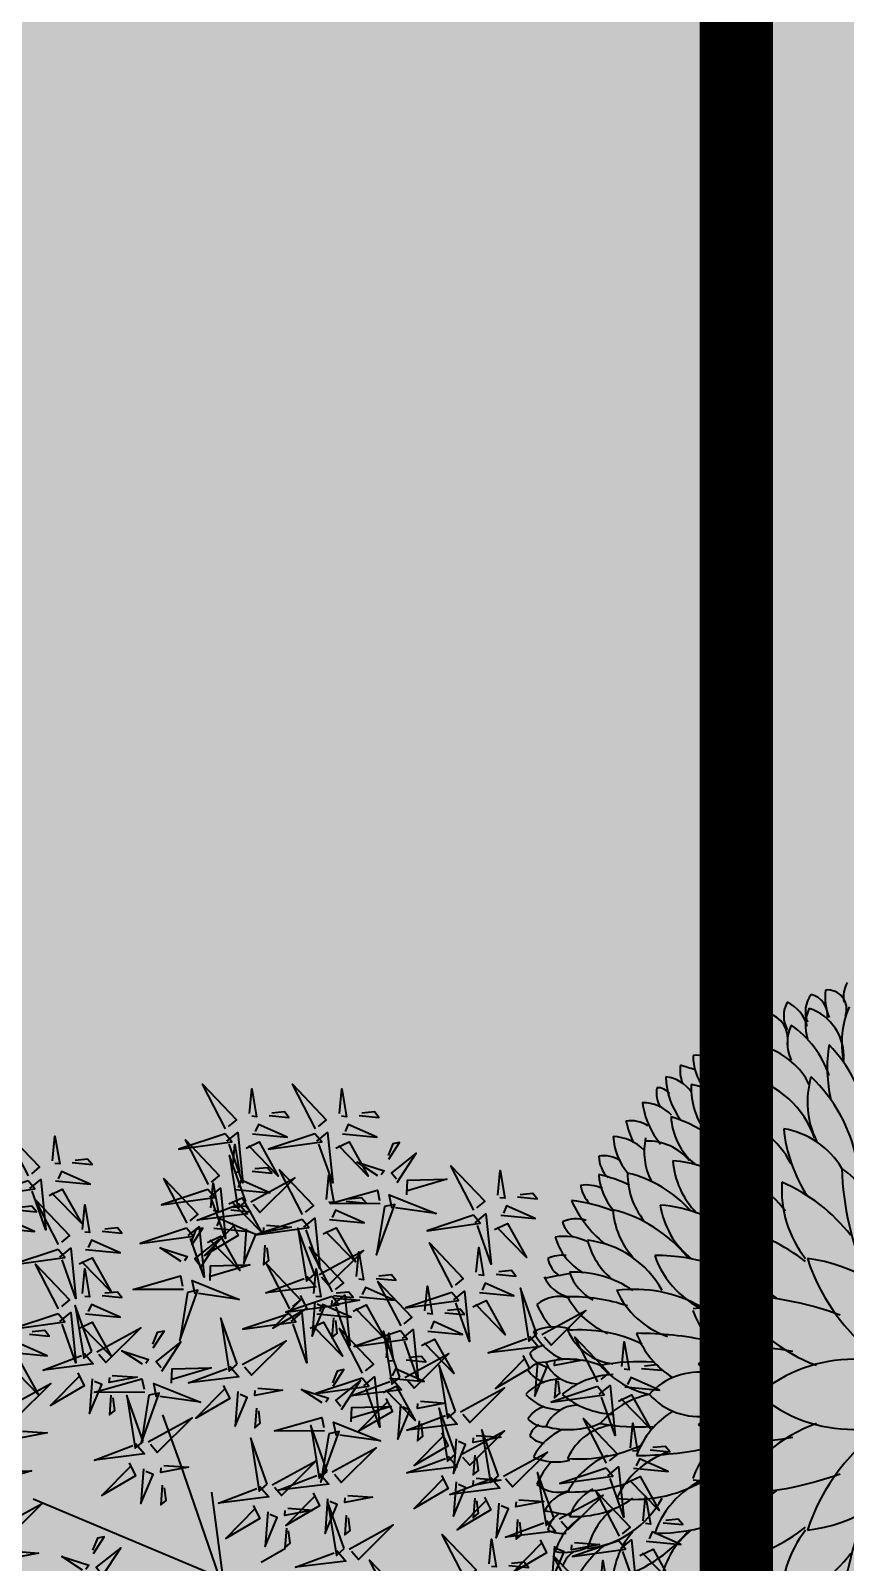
# Model space of a CAD drawing. Header units: millimetres. Extents: x 0 to 59560, y 0 to 21447.
# Drawn here: x 20269 to 20713, y 9210 to 10046 of the extents above; entities that cross this region are included whole.
import ezdxf

# ---------------------------------------------------------------- set-up
doc = ezdxf.new("R2010")
doc.units = ezdxf.units.MM
doc.header["$LTSCALE"] = 150
doc.linetypes.add('DASHED', pattern=[0.75, 0.5, -0.25])
doc.layers.add('ad-Landscape', color=7, linetype='Continuous', lineweight=35, true_color=0x007f00)
doc.layers.add('ad-Landscape 2', color=7, linetype='Continuous', lineweight=35, true_color=0x264c00)
doc.layers.add('ad-Primary Roof', color=5, linetype='Continuous', true_color=0x0000ff)

# ---------------------------------------------------------------- blocks, each defined once
blk = doc.blocks.new('$ZCDB_AUDIT_GENERATED_84B5')
at = {"layer": 'ad-Landscape'}
for points in [[(352.8, -669.4), (311.6, -690.1), (248.5, -582.4), (344.3, -676.7)], [(489.3, -669.4), (448.2, -690.1), (385.1, -582.4), (480.9, -676.7)], [(527.1, -597.7), (464.1, -593), (478.7, -609.9), (518.7, -605)], [(590.2, -602.4), (584.1, -681.2), (567.1, -592.8), (582.9, -593.9)], [(23.9, -744.9), (165.8, -671.4), (52.3, -779.4), (31, -753.6)], [(420.7, -714.1), (567.3, -661.7), (398.9, -688.7), (420.7, -714.1)], [(557.2, -714.1), (703.8, -661.7), (535.4, -688.7), (557.2, -714.1)], [(284.5, -805.8), (243.4, -826.4), (180.3, -718.7), (276.1, -813.1)], [(333.5, -715.5), (223.2, -707.2), (315.3, -745.8), (325, -722.8)], [(346.4, -826.2), (312.4, -855.4), (293, -695.5), (339.1, -817.8)], [(470, -715.5), (359.7, -707.2), (451.8, -745.8), (461.5, -722.8)], [(419.5, -729.9), (495.9, -870.2), (385.6, -759), (411, -737.1)], [(556, -729.9), (632.4, -870.2), (522.1, -759), (547.5, -737.1)], [(281.4, -774.9), (218.4, -770.2), (232.9, -787.1), (272.9, -782.2)], [(344.4, -779.7), (338.4, -858.4), (321.4, -770), (337.1, -771.2)], [(417.9, -774.9), (354.9, -770.2), (369.5, -787.1), (409.4, -782.2)], [(480.9, -779.7), (474.9, -858.4), (457.9, -770), (473.7, -771.2)], [(72.2, -821), (150.8, -828.6), (62, -843.8), (63.5, -828.1)], [(352.4, -850.5), (499, -798.1), (330.6, -825.1), (352.4, -850.5)], [(265.2, -851.8), (154.9, -843.6), (247, -882.2), (256.7, -859.1)], [(209.8, -1003.5), (175.9, -1032.7), (156.4, -872.8), (202.6, -995)], [(351.2, -866.2), (427.7, -1006.6), (317.3, -895.4), (342.8, -873.5)], [(148, -983), (106.8, -1003.7), (43.8, -896), (139.5, -990.3)], [(66.1, -883.9), (60.1, -946.8), (77.4, -932.6), (73.3, -892.5)], [(213.1, -911.3), (150.1, -906.6), (164.7, -923.5), (204.7, -918.6)], [(276.1, -916), (270.1, -994.8), (253.1, -906.4), (268.9, -907.6)], [(215.9, -1027.7), (362.5, -975.4), (194.1, -1002.3), (215.9, -1027.7)], [(715.7, -974.6), (605.5, -966.3), (697.6, -1004.9), (707.3, -981.8)], [(128.7, -1029.1), (18.4, -1020.8), (110.5, -1059.4), (120.2, -1036.4)], [(636.2, -1166.1), (586.8, -1018.5), (610.3, -1187.4), (636.2, -1166.1)], [(-44.4, -1099.5), (97.5, -1025.9), (-15.9, -1134), (-37.3, -1108.1)], [(214.7, -1043.5), (291.1, -1183.9), (180.8, -1072.6), (206.2, -1050.8)], [(376.8, -1193.4), (327.4, -1045.8), (350.9, -1214.7), (376.8, -1193.4)], [(663.7, -1034), (600.7, -1029.3), (615.2, -1046.2), (655.2, -1041.3)], [(144.7, -1234.3), (95.3, -1086.7), (118.8, -1255.6), (144.7, -1234.3)], [(139.6, -1093.3), (133.6, -1172), (116.6, -1083.6), (132.3, -1084.8)], [(392.5, -1194.9), (534.4, -1121.4), (420.9, -1229.4), (399.6, -1203.5)], [(160.4, -1235.8), (302.3, -1162.3), (188.8, -1270.3), (167.5, -1244.4)], [(3.9, -1175.6), (82.5, -1183.2), (-6.2, -1198.4), (-4.7, -1182.7)], [(352.4, -1199), (380.9, -1233.5), (220.7, -1249.7), (343.8, -1206.1)], [(611.8, -1171.7), (640.3, -1206.2), (480.1, -1222.4), (603.2, -1178.8)], [(120.3, -1239.9), (148.8, -1274.4), (-11.4, -1290.6), (111.7, -1247)], [(330.7, -1260.4), (350.5, -1301.9), (241.6, -1362.8), (337.8, -1269)], [(590.1, -1233.1), (609.9, -1274.7), (501, -1335.5), (597.2, -1241.7)], [(635.8, -1253.4), (625.3, -1363.4), (665.7, -1272.1), (642.9, -1262)], [(98.6, -1301.3), (118.4, -1342.9), (9.5, -1403.7), (105.7, -1309.9)], [(208.7, -1311.9), (287.3, -1319.5), (198.6, -1334.7), (200.1, -1319)], [(376.4, -1280.6), (365.9, -1390.7), (406.3, -1299.4), (383.5, -1289.3)], [(440.8, -1271), (519.4, -1278.6), (430.7, -1293.8), (432.2, -1278.1)], [(694.2, -1306.6), (688.2, -1369.5), (705.4, -1355.3), (701.3, -1315.3)], [(144.3, -1321.5), (133.8, -1431.6), (174.2, -1340.3), (151.4, -1330.2)], [(434.8, -1333.9), (428.8, -1396.8), (446, -1382.6), (441.9, -1342.5)], [(202.7, -1374.8), (196.7, -1437.7), (213.9, -1423.5), (209.8, -1383.4)]]:
    blk.add_lwpolyline(points, dxfattribs=at)
at = {"layer": 'ad-Landscape 2'}
for p, q in [((43.5, 73), (278.2, 631.2)), ((390, 162.3), (546.4, 218.1)), ((32.3, 39.5), (390, 162.3)), ((43.5, 28.4), (300.5, 61.9)), ((77, -94.4), (121.7, -172.6))]:
    blk.add_line(p, q, dxfattribs=at)
for points in [[(1291.5, 647.4), (1242.1, 795), (1265.7, 626.1), (1291.5, 647.4)], [(187.4, 742.8), (263.8, 602.4), (153.5, 713.7), (178.9, 735.5)], [(319.2, 763.5), (365.2, 761.8), (368.6, 637), (330.1, 765.8)], [(1140.9, 737.5), (1130.4, 627.4), (1170.9, 718.7), (1148, 728.8)], [(112.3, 693), (106.3, 614.2), (89.3, 702.6), (105, 701.5)], [(569.7, 715.5), (646.1, 575.2), (535.8, 686.4), (561.2, 708.3)], [(699.3, 716.8), (719.2, 675.2), (610.2, 614.4), (706.4, 708.2)], [(745, 696.6), (734.5, 586.5), (774.9, 677.8), (752.1, 687.9)], [(868.3, 552), (818.9, 699.6), (842.4, 530.7), (868.3, 552)], [(1073.1, 552), (1023.7, 699.6), (1047.2, 530.7), (1073.1, 552)], [(1199.3, 684.2), (1193.3, 621.3), (1210.5, 635.5), (1206.4, 675.6)], [(1307.2, 645.9), (1449.1, 719.5), (1335.7, 611.4), (1314.3, 637.3)], [(494.6, 665.7), (488.6, 587), (471.6, 675.4), (487.3, 674.2)], [(803.4, 643.3), (797.4, 580.4), (814.6, 594.6), (810.5, 634.7)], [(1267.2, 641.9), (1295.6, 607.4), (1135.4, 591.1), (1258.6, 634.8)], [(742.3, 469.2), (708.4, 440), (688.9, 599.9), (735, 477.6)], [(884, 550.5), (1025.9, 624), (912.4, 516), (891.1, 541.8)], [(1088.8, 550.5), (1230.7, 624), (1117.2, 516), (1095.9, 541.8)], [(52, 474.3), (95.2, 540.4), (67.5, 454.7), (54.3, 463.3)], [(680.5, 489.6), (639.3, 469), (576.2, 576.7), (672, 482.3)], [(843.9, 546.4), (872.4, 511.9), (712.1, 495.7), (835.3, 539.3)], [(1048.7, 546.4), (1077.2, 511.9), (916.9, 495.7), (1040.1, 539.3)], [(1245.4, 580.5), (1265.3, 538.9), (1156.3, 478), (1252.6, 571.9)], [(1291.1, 560.2), (1280.6, 450.1), (1321.1, 541.4), (1298.2, 551.6)], [(1355.5, 569.8), (1434.1, 562.2), (1345.4, 547), (1346.9, 562.7)], [(748.4, 444.9), (894.9, 497.3), (726.5, 470.3), (748.4, 444.9)], [(1349.5, 506.9), (1343.5, 444), (1360.7, 458.2), (1356.6, 498.3)], [(104.9, 439.8), (157.9, 405.3), (153.3, 427.1), (115.9, 442.1)], [(661.1, 443.6), (550.9, 451.8), (643, 413.2), (652.6, 436.3)], [(822.2, 485), (842, 443.4), (733.1, 382.6), (829.3, 476.4)], [(867.9, 464.7), (857.4, 354.7), (897.8, 446), (875, 456.1)], [(932.3, 474.4), (1010.9, 466.8), (922.2, 451.6), (923.7, 467.3)], [(1027, 485), (1046.8, 443.4), (937.9, 382.6), (1034.1, 476.4)], [(1072.7, 464.7), (1062.1, 354.7), (1102.6, 446), (1079.8, 456.1)], [(1137.1, 474.4), (1215.7, 466.8), (1126.9, 451.6), (1128.4, 467.3)], [(30.7, 412.7), (123.3, 352.4), (61.2, 430.6), (41.6, 415)], [(393.8, 326), (352.6, 305.3), (289.5, 413), (385.3, 318.7)], [(455.6, 305.5), (421.7, 276.4), (402.2, 436.3), (448.3, 314)], [(617.5, 275.9), (618.2, 435.7), (661.3, 285.1), (628.5, 278.2)], [(747.2, 429.2), (823.6, 288.8), (713.3, 400), (738.7, 421.9)], [(926.3, 411.5), (920.3, 348.6), (937.5, 362.8), (933.4, 402.9)], [(1131.1, 411.5), (1125, 348.6), (1142.3, 362.8), (1138.2, 402.9)], [(609.1, 384.1), (546.1, 388.8), (560.6, 371.9), (600.6, 376.8)], [(672.1, 379.4), (666.1, 300.6), (649, 389), (664.8, 387.8)], [(707.3, 283.4), (750.5, 349.5), (722.8, 263.8), (709.6, 272.4)], [(461.7, 281.3), (608.2, 333.7), (439.8, 306.7), (461.7, 281.3)], [(945.2, 153.2), (945.8, 313), (988.9, 162.4), (956.1, 155.5)], [(374.4, 279.9), (264.1, 288.2), (356.3, 249.6), (365.9, 272.6)], [(460.4, 265.6), (536.9, 125.2), (426.5, 236.4), (452, 258.3)], [(608.9, 262.7), (455.2, 287.4), (615.8, 229.9), (608.9, 262.7)], [(602.5, 238.5), (646.3, 247.7), (586.3, 98.2), (604.8, 227.6)], [(760.2, 248.9), (813.2, 214.4), (808.6, 236.2), (771.2, 251.2)], [(1141.3, 142.9), (1092, 290.5), (1115.5, 121.6), (1141.3, 142.9)], [(322.4, 220.5), (259.3, 225.2), (273.9, 208.3), (313.9, 213.2)], [(385.4, 215.7), (379.4, 137), (362.3, 225.4), (378.1, 224.2)], [(686, 221.8), (778.6, 161.5), (716.5, 239.7), (696.9, 224.1)], [(1035, 160.6), (1078.2, 226.8), (1050.5, 141.1), (1037.3, 149.7)], [(1157.1, 141.4), (1299, 214.9), (1185.5, 106.9), (1164.2, 132.8)], [(1264.2, 74.7), (1214.8, 222.3), (1238.4, 53.4), (1264.2, 74.7)], [(646.8, 190.8), (692.9, 189.1), (696.3, 64.3), (657.8, 193.1)], [(936.5, 139.9), (782.9, 164.7), (943.4, 107.2), (936.5, 139.9)], [(1279.9, 73.2), (1421.8, 146.8), (1308.4, 38.7), (1287, 64.6)], [(1441.7, 20.2), (1392.3, 167.8), (1415.9, -1.1), (1441.7, 20.2)], [(639.5, 26), (598.3, 5.3), (535.3, 113), (631, 18.7)], [(701.3, 5.5), (667.4, -23.6), (647.9, 136.3), (694, 14)], [(930.2, 115.8), (973.9, 125), (914, -24.5), (932.5, 104.9)], [(1117, 137.3), (1145.4, 102.8), (985.2, 86.6), (1108.4, 130.2)], [(1013.6, 99.1), (1106.3, 38.8), (1044.2, 116.9), (1024.6, 101.4)], [(1087.9, 126.1), (1140.9, 91.6), (1136.3, 113.5), (1098.9, 128.4)], [(1220.1, -21.7), (1186.2, -50.9), (1166.7, 109), (1212.8, -13.3)], [(974.5, 68.1), (1020.5, 66.3), (1023.9, -58.4), (985.4, 70.4)], [(1095.3, 76), (1115.1, 34.4), (1006.1, -26.5), (1102.4, 67.3)], [(1158.3, -1.3), (1117.1, -21.9), (1054.1, 85.8), (1149.8, -8.5)], [(1239.9, 69.2), (1268.3, 34.7), (1108.1, 18.4), (1231.3, 62.1)], [(1140.9, 55.7), (1130.4, -54.4), (1170.9, 36.9), (1148, 47)], [(1205.3, 65.3), (1283.9, 57.7), (1195.2, 42.5), (1196.7, 58.2)], [(1457.4, 18.7), (1599.3, 92.2), (1485.9, -15.8), (1464.5, 10)], [(257.2, -69.4), (216.1, -90.1), (153, 17.6), (248.8, -76.7)], [(319, -89.9), (285.1, -119.1), (265.6, 40.8), (311.8, -81.4)], [(707.4, -18.7), (854, 33.7), (685.6, 6.7), (707.4, -18.7)], [(1218.1, 7.8), (1238, -33.8), (1129, -94.7), (1225.2, -0.8)], [(1199.3, 2.4), (1193.3, -60.5), (1210.5, -46.3), (1206.4, -6.2)], [(1226.2, -46), (1372.8, 6.4), (1204.4, -20.6), (1226.2, -46)], [(1417.4, 14.6), (1445.8, -19.9), (1285.6, -36.1), (1408.7, 7.5)], [(620.2, -20.1), (509.9, -11.8), (602, -50.4), (611.7, -27.3)], [(706.2, -34.4), (782.6, -174.8), (672.3, -63.6), (697.7, -41.7)], [(868.3, -184.3), (818.9, -36.7), (842.4, -205.6), (868.3, -184.3)], [(1139, -47.3), (1028.7, -39.1), (1120.8, -77.6), (1130.5, -54.6)], [(1263.8, -12.5), (1253.3, -122.6), (1293.7, -31.3), (1270.9, -21.1)], [(1395.6, -46.8), (1415.5, -88.4), (1306.5, -149.2), (1402.7, -55.4)], [(1328.2, -2.9), (1406.8, -10.5), (1318.1, -25.7), (1319.6, -10)], [(325.1, -114.1), (471.7, -61.8), (303.3, -88.7), (325.1, -114.1)], [(568.1, -79.5), (505.1, -74.8), (519.6, -91.7), (559.6, -86.8)], [(631.1, -84.2), (625.1, -163), (608.1, -74.6), (623.8, -75.8)], [(1168.6, -225.3), (1119.3, -77.6), (1142.8, -246.6), (1168.6, -225.3)], [(1225, -61.7), (1301.4, -202.1), (1191.1, -90.8), (1216.5, -69)], [(1322.2, -65.8), (1316.2, -128.7), (1333.4, -114.5), (1329.3, -74.4)], [(1441.3, -67.1), (1430.8, -177.1), (1471.2, -85.8), (1448.4, -75.7)], [(1505.7, -57.4), (1584.3, -65), (1495.6, -80.2), (1497.1, -64.5)], [(237.9, -115.5), (127.6, -107.2), (219.7, -145.8), (229.4, -122.8)], [(323.9, -129.9), (400.4, -270.3), (290, -159), (315.4, -137.2)], [(494.6, -296.8), (495.3, -137), (538.4, -287.6), (505.6, -294.5)], [(926.2, -219.4), (885, -240.1), (822, -132.4), (917.7, -226.7)], [(884, -185.9), (1025.9, -112.3), (912.4, -220.4), (891.1, -194.5)], [(988, -239.9), (954.1, -269), (934.6, -109.2), (980.8, -231.4)], [(1086.9, -106.8), (1023.9, -102.1), (1038.4, -119), (1078.4, -114.1)], [(1149.9, -111.5), (1143.9, -190.3), (1126.9, -101.9), (1142.6, -103)], [(1441.7, -266.2), (1392.3, -118.6), (1415.9, -287.5), (1441.7, -266.2)], [(1499.7, -120.3), (1493.7, -183.2), (1510.9, -169), (1506.8, -128.9)], [(185.8, -175), (122.8, -170.2), (137.4, -187.2), (177.4, -182.3)], [(298.2, -260.3), (257, -281), (193.9, -173.3), (289.7, -267.6)], [(248.8, -179.7), (242.8, -258.4), (225.8, -170), (241.6, -171.2)], [(360, -280.8), (326.1, -310), (306.6, -150.1), (352.7, -272.3)], [(843.9, -189.9), (872.4, -224.4), (712.1, -240.6), (835.3, -197)], [(922.9, -320.7), (873.5, -173.1), (897.1, -342), (922.9, -320.7)], [(1184.4, -226.8), (1326.3, -153.2), (1212.8, -261.3), (1191.5, -235.4)], [(1457.4, -267.7), (1599.3, -194.1), (1485.9, -302.2), (1464.5, -276.3)], [(114.3, -335.4), (80.4, -364.5), (60.9, -204.6), (107, -326.9)], [(584.4, -289.3), (627.6, -223.2), (600, -308.9), (586.7, -300.3)], [(994.1, -264.1), (1140.7, -211.8), (972.3, -238.7), (994.1, -264.1)], [(1144.3, -230.8), (1172.7, -265.3), (1012.5, -281.6), (1135.7, -237.9)], [(486, -310), (332.3, -285.3), (492.9, -342.8), (486, -310)], [(366.1, -305), (512.7, -252.7), (344.3, -279.6), (366.1, -305)], [(663.5, -416.2), (614.1, -268.5), (637.6, -437.5), (663.5, -416.2)], [(822.2, -251.3), (842, -292.9), (733.1, -353.8), (829.3, -259.9)], [(906.9, -265.5), (796.6, -257.2), (888.7, -295.8), (898.4, -272.8)], [(867.9, -271.6), (857.4, -381.7), (897.8, -290.4), (875, -280.2)], [(932.3, -262), (1010.9, -269.6), (922.2, -284.8), (923.7, -269.1)], [(938.6, -322.2), (1080.5, -248.7), (967.1, -356.7), (945.7, -330.8)], [(992.9, -279.9), (1069.3, -420.3), (959, -309), (984.4, -287.2)], [(1122.6, -292.2), (1142.4, -333.8), (1033.4, -394.7), (1129.7, -300.8)], [(1417.4, -271.7), (1445.8, -306.2), (1285.6, -322.5), (1408.7, -278.8)], [(120.3, -359.6), (266.9, -307.2), (98.5, -334.2), (120.3, -359.6)], [(278.8, -306.4), (168.6, -298.1), (260.7, -336.7), (270.4, -313.7)], [(364.9, -320.8), (441.3, -461.2), (331, -349.9), (356.4, -328.1)], [(479.7, -334.2), (523.4, -325), (463.5, -474.5), (482, -345.1)], [(563.1, -350.9), (655.8, -411.2), (593.6, -333), (574, -348.6)], [(637.4, -323.8), (690.3, -358.3), (685.7, -336.5), (648.3, -321.5)], [(898.6, -326.3), (927, -360.8), (766.8, -377), (889.9, -333.4)], [(854.8, -325), (791.8, -320.2), (806.4, -337.2), (846.3, -332.2)], [(917.8, -329.7), (911.8, -408.4), (894.8, -320), (910.5, -321.2)], [(926.3, -324.9), (920.3, -387.8), (937.5, -373.5), (933.4, -333.5)], [(1168.2, -312.5), (1157.7, -422.6), (1198.2, -331.3), (1175.3, -321.1)], [(1218.2, -474.1), (1218.9, -314.2), (1262, -464.9), (1229.2, -471.8)], [(1232.6, -302.9), (1311.2, -310.5), (1222.5, -325.7), (1224, -310)], [(1395.6, -333.1), (1415.5, -374.7), (1306.5, -435.6), (1402.7, -341.7)], [(119.1, -375.3), (195.6, -515.7), (85.2, -404.5), (110.7, -382.6)], [(226.8, -365.9), (163.8, -361.1), (178.3, -378.1), (218.3, -373.2)], [(289.8, -370.6), (283.8, -449.3), (266.8, -360.9), (282.5, -362.1)], [(524, -381.9), (570, -383.6), (573.4, -508.4), (534.9, -379.6)], [(660.4, -512.6), (626.5, -541.8), (607, -381.9), (653.1, -504.2)], [(679.2, -417.7), (821.1, -344.1), (707.7, -452.2), (686.3, -426.3)], [(876.8, -387.7), (896.6, -429.3), (787.7, -490.1), (883.9, -396.3)], [(1226.6, -365.8), (1220.6, -428.7), (1237.8, -414.5), (1233.7, -374.4)], [(1441.3, -353.4), (1430.8, -463.5), (1471.2, -372.2), (1448.4, -362)], [(1505.7, -343.8), (1584.3, -351.4), (1495.6, -366.6), (1497.1, -350.9)], [(598.6, -492.1), (557.4, -512.8), (494.3, -405.1), (590.1, -499.4)], [(639.2, -421.7), (667.6, -456.2), (507.4, -472.5), (630.5, -428.8)], [(813.7, -538.9), (764.3, -391.3), (787.8, -560.2), (813.7, -538.9)], [(922.5, -407.9), (912, -518), (952.4, -426.7), (929.6, -416.6)], [(986.9, -398.3), (1065.5, -405.9), (976.8, -421.1), (978.3, -405.4)], [(1308, -466.6), (1351.2, -400.5), (1323.6, -486.2), (1310.3, -477.5)], [(1499.7, -406.7), (1493.7, -469.6), (1510.9, -455.4), (1506.8, -415.3)], [(-58, -513.1), (83.9, -439.6), (-29.6, -547.6), (-50.9, -521.7)], [(617.4, -483.1), (637.2, -524.7), (528.3, -585.6), (624.5, -491.7)], [(666.4, -536.8), (813, -484.5), (644.6, -511.4), (666.4, -536.8)], [(829.4, -540.4), (971.3, -466.8), (857.8, -574.9), (836.5, -549)], [(980.9, -461.2), (974.9, -524.1), (992.1, -509.9), (988, -469.8)], [(1209.6, -487.3), (1055.9, -462.6), (1216.5, -520.1), (1209.6, -487.3)], [(579.2, -538.2), (468.9, -529.9), (561.1, -568.5), (570.7, -545.5)], [(663.1, -503.4), (652.6, -613.5), (693, -522.2), (670.2, -512)], [(727.5, -493.8), (806.1, -501.4), (717.4, -516.6), (718.9, -500.9)], [(1203.3, -511.5), (1247, -502.3), (1187.1, -651.7), (1205.5, -522.4)], [(1286.7, -528.1), (1379.3, -588.5), (1317.2, -510.3), (1297.6, -525.8)], [(1361, -501.1), (1413.9, -535.6), (1409.3, -513.8), (1371.9, -498.8)], [(414.6, -689.9), (380.7, -719), (361.2, -559.2), (407.3, -681.4)], [(551.1, -689.9), (517.2, -719), (497.7, -559.2), (543.9, -681.4)], [(665.2, -552.6), (741.7, -693), (631.3, -581.7), (656.8, -559.9)], [(789.3, -544.5), (817.8, -578.9), (657.5, -595.2), (780.7, -551.6)], [(721.5, -556.7), (715.5, -619.6), (732.7, -605.4), (728.6, -565.3)], [(936.5, -702.5), (887.2, -554.9), (910.7, -723.8), (936.5, -702.5)], [(1247.5, -559.2), (1293.6, -560.9), (1297, -685.7), (1258.5, -556.9)], [(767.6, -605.8), (787.4, -647.4), (678.5, -708.3), (774.7, -614.5)], [(813.3, -626.1), (802.7, -736.2), (843.2, -644.9), (820.4, -634.7)], [(877.7, -616.5), (956.3, -624.1), (867.5, -639.3), (869, -623.6)], [(952.3, -704), (1094.2, -630.5), (980.7, -738.5), (959.4, -712.7)], [(1182.3, -770.7), (1132.9, -623.1), (1156.5, -792), (1182.3, -770.7)], [(871.6, -679.4), (865.6, -742.3), (882.9, -728.1), (878.8, -688)], [(912.2, -708.1), (940.6, -742.6), (780.4, -758.8), (903.6, -715.2)], [(1198, -772.2), (1339.9, -698.7), (1226.5, -806.7), (1205.1, -780.8)], [(890.5, -769.5), (910.3, -811.1), (801.3, -871.9), (897.6, -778.1)], [(1000.5, -780.1), (1079.1, -787.7), (990.4, -802.9), (991.9, -787.2)], [(1158, -776.3), (1186.4, -810.8), (1026.2, -827), (1149.3, -783.4)], [(796.9, -949), (763, -978.1), (743.5, -818.2), (789.6, -940.5)], [(936.1, -789.8), (925.6, -899.8), (966.1, -808.5), (943.2, -798.4)], [(735.1, -928.5), (693.9, -949.2), (630.8, -841.5), (726.6, -935.8)], [(994.5, -843), (988.5, -905.9), (1005.7, -891.7), (1001.6, -851.6)], [(1136.2, -837.6), (1156, -879.2), (1047.1, -940.1), (1143.3, -846.3)], [(1181.9, -857.9), (1171.4, -968), (1211.8, -876.7), (1189, -866.6)], [(1246.3, -848.3), (1324.9, -855.9), (1236.2, -871.1), (1237.7, -855.4)], [(803, -973.2), (949.5, -920.8), (781.1, -947.8), (803, -973.2)], [(1240.3, -911.2), (1234.3, -974.1), (1251.5, -959.9), (1247.4, -919.8)], [(801.8, -988.9), (878.2, -1129.3), (767.9, -1018.1), (793.3, -996.2)], [(726.7, -1038.7), (720.7, -1117.5), (703.7, -1029.1), (719.4, -1030.3)], [(651.9, -1167.6), (793.8, -1094.1), (680.3, -1202.1), (659, -1176.3)], [(700.2, -1243.7), (778.8, -1251.3), (690.1, -1266.6), (691.6, -1250.8)]]:
    blk.add_lwpolyline(points, dxfattribs=at)
blk = doc.blocks.new('$ZCDB_AUDIT_GENERATED_8766')
at = {"layer": 'ad-Landscape'}
for centre, radius, start, end in [((-0.143, 3.955), 0.535, 155.1905, 195.2068), ((-0.906, 3.641), 0.606, 24.0272, 62.7305), ((-0.266, 4.046), 0.225, 130.8443, 173.759), ((-0.491, 4.017), 0.214, 30.4156, 68.83), ((-0.096, 4.063), 0.227, 130.9335, 187.2728), ((-0.414, 3.981), 0.305, 17.0973, 56.395), ((0.323, 3.905), 0.477, 132.7387, 179.5624), ((-1.053, 3.888), 0.343, 154.8223, 186.1053), ((-1.415, 3.77), 0.269, 35.0422, 78.9599), ((5.866, 2.673), 7.168, 168.7597, 170.8333), ((-1.327, 3.744), 0.358, 14.3796, 65.6782), ((-0.641, 3.924), 0.342, 140.1793, 198.6746), ((-1.18, 3.454), 0.743, 47.0323, 68.1406), ((0.485, 3.825), 0.838, 164.1327, 202.2774), ((-0.466, 3.725), 0.359, 3.0513, 66.2944), ((-1.821, 3.599), 0.302, 36.3212, 72.6008), ((-1.034, 3.87), 0.552, 170.4856, 205.4529), ((-1.759, 3.363), 0.625, 31.2577, 73.0883), ((0.672, 3.334), 0.873, 140.3941, 176.9962), ((-2.444, 2.7), 1.205, 39.6176, 65.5256), ((-0.211, 3.764), 1.016, 176.9811, 215.1502), ((-1.383, 3.356), 0.488, 27.4375, 71.1826), ((0.785, 3.797), 1.765, 178.7548, 198.6115), ((-1.37, 3.11), 0.824, 23.2196, 61.7797), ((0.81, 3.717), 1.458, 175.3381, 205.5558), ((-0.873, 3.314), 0.57, 6.6723, 66.2687), ((-1.724, 2.922), 0.735, 40.3866, 76.092), ((-0.579, 3.745), 0.974, 186.4669, 241.6556), ((1.74, 3.125), 2.067, 169.3214, 184.0479), ((-0.876, 2.829), 0.895, 11.9619, 49.2113), ((-0.488, 3.723), 1.408, 194.0868, 230.7518), ((-1.896, 2.617), 0.764, 47.3855, 86.8116), ((0.295, 3.161), 1.349, 172.2305, 210.013), ((-1.405, 2.554), 0.868, 18.6878, 65.2839), ((2.889, 3.142), 3.502, 179.9824, 192.0052), ((-0.914, 2.323), 0.874, 31.4049, 69.8192), ((0.542, 2.951), 1.936, 179.7315, 217.4115), ((-1.697, 2.079), 0.932, 21.0147, 71.0085), ((0.453, 2.514), 0.676, 132.165, 188.6083), ((-0.442, 3.021), 1.463, 184.5397, 217.072), ((-2.026, 2.069), 0.846, 38.4928, 81.4291), ((1.11, 2.329), 1.983, 172.8697, 187.1303), ((-1.144, 1.7), 0.928, 34.9166, 71.0505), ((0.973, 1.875), 1.434, 153.1598, 192.1138), ((-0.947, 1.818), 0.953, 6.2214, 47.7369), ((-2.301, 1.358), 0.927, 41.7393, 89.8284), ((-1.856, 1.09), 1.102, 36.0391, 80.2682), ((-0.013, 2.499), 1.688, 191.0285, 218.5633), ((-1.892, 0.74), 1.708, 20.4746, 58.3718), ((2.262, 2.222), 3.258, 180.4864, 200.1425), ((1.124, 0.963), 1.476, 139.5678, 220.4322), ((-2.053, 0.575), 1.111, 51.6498, 93.9516), ((-0.504, 2.388), 1.772, 203.4099, 232.0446), ((0.278, 1.632), 1.654, 187.071, 234.8541), ((-2.005, -0.521), 2.052, 33.3645, 71.7788), ((-0.182, 2.617), 2.589, 216.3709, 243.6204), ((-2.355, -1.807), 2.891, 65.6741, 88.2579)]:
    blk.add_arc(centre, radius, start, end, dxfattribs=at)
at = {"layer": 'ad-Landscape 2'}
for centre, radius, start, end in [((-0.323, 3.905), 0.477, 0.4376, 47.2613), ((0.414, 3.981), 0.305, 123.605, 162.9027), ((0.096, 4.063), 0.227, 352.7272, 49.0665), ((0.491, 4.017), 0.214, 111.17, 149.5844), ((0.906, 3.641), 0.606, 117.2695, 155.9728), ((0.266, 4.046), 0.225, 6.241, 49.1557), ((0.143, 3.955), 0.535, 344.7932, 24.8095), ((0.466, 3.725), 0.359, 113.7056, 176.9487), ((-0.485, 3.825), 0.838, 337.7226, 15.8673), ((1.18, 3.454), 0.743, 111.8594, 132.9677), ((0.641, 3.924), 0.342, 341.3254, 39.8207), ((1.327, 3.744), 0.358, 114.3218, 165.6204), ((-5.866, 2.673), 7.168, 9.1667, 11.2403), ((1.415, 3.77), 0.269, 101.0401, 144.9578), ((1.053, 3.888), 0.343, 353.8947, 25.1777), ((-0.672, 3.334), 0.873, 3.0038, 39.6059), ((1.759, 3.363), 0.625, 106.9117, 148.7423), ((1.034, 3.87), 0.552, 334.5471, 9.5144), ((1.821, 3.599), 0.302, 107.3992, 143.6788), ((1.452, 3.751), 0.311, 341.2129, 26.1809), ((0.873, 3.314), 0.57, 113.7313, 173.3277), ((-0.81, 3.717), 1.458, 334.4442, 4.6619), ((1.37, 3.11), 0.824, 118.2203, 156.7804), ((-0.785, 3.797), 1.765, 341.3885, 1.2452), ((1.383, 3.356), 0.488, 108.8174, 152.5625), ((0.211, 3.764), 1.016, 324.8498, 3.0189), ((2.444, 2.7), 1.205, 114.4744, 140.3824), ((0.466, 3.951), 1.488, 337.2926, 354.0275), ((2.158, 3.355), 0.356, 99.6308, 133.1371), ((1.692, 3.651), 0.41, 336.3892, 7.6723), ((0.579, 3.745), 0.974, 298.3444, 353.5331), ((1.724, 2.922), 0.735, 103.908, 139.6134), ((0.876, 2.829), 0.895, 130.7887, 168.0381), ((-1.74, 3.125), 2.067, 355.9521, 10.6786), ((2.239, 2.943), 0.581, 93.3251, 131.6636), ((0.915, 3.796), 1.32, 333.7814, 348.0611), ((2.403, 3.194), 0.329, 92.3146, 133.7549), ((2.106, 3.468), 0.289, 325.3594, 10.9222), ((1.405, 2.554), 0.868, 114.7161, 161.3122), ((-0.295, 3.161), 1.349, 329.987, 7.7695), ((0.488, 3.723), 1.408, 309.2482, 345.9132), ((1.896, 2.617), 0.764, 93.1884, 132.6145), ((2.208, 2.504), 0.73, 88.9494, 129.1849), ((1.014, 3.524), 1.242, 311.6019, 346.473), ((2.622, 2.757), 0.621, 93.0667, 130.2241), ((2.128, 3.396), 0.461, 314.4168, 357.6352), ((3.046, 2.005), 1.281, 103.7152, 113.8565), ((2.458, 3.195), 0.289, 325.3594, 10.9222), ((0.914, 2.323), 0.874, 110.1808, 148.5951), ((-2.889, 3.142), 3.502, 347.9948, 0.0176), ((3.055, 2.232), 0.863, 98.6128, 128.9762), ((2.554, 3.07), 0.372, 312.039, 2.3981), ((-0.453, 2.514), 0.676, 351.3917, 47.835), ((1.697, 2.079), 0.932, 108.9915, 158.9853), ((-0.542, 2.951), 1.936, 322.5885, 0.2685), ((2.436, 2.424), 0.643, 77.6145, 116.9239), ((1.999, 3.032), 0.544, 309.3196, 1.7514), ((3.025, 2.67), 0.274, 78.7338, 122.0246), ((2.929, 2.933), 0.15, 306.1904, 2.5297), ((2.026, 2.069), 0.846, 98.5709, 141.5072), ((0.442, 3.021), 1.463, 322.928, 355.4603), ((2.402, 1.959), 0.821, 94.0733, 134.8771), ((1.447, 2.814), 0.898, 319.4924, 357.6991), ((1.329, 3.259), 1.53, 304.2544, 342.4095), ((2.813, 2.152), 0.645, 92.2183, 140.8436), ((3.205, 2.09), 0.759, 91.415, 126.1567), ((2.833, 2.887), 0.356, 304.2819, 353.793), ((3.255, 2.307), 0.399, 82.2727, 109.059), ((4.711, 2.181), 1.496, 159.5864, 165.4463), ((0.947, 1.818), 0.953, 132.2631, 173.7786), ((-0.973, 1.875), 1.434, 347.8862, 26.8402), ((1.144, 1.7), 0.928, 108.9495, 145.0834), ((-1.11, 2.329), 1.983, 352.8697, 7.1303), ((3.088, 1.801), 0.795, 88.4481, 127.5281), ((2.167, 2.776), 0.96, 303.4494, 349.1419), ((3.387, 2.087), 0.488, 88.4011, 129.1706), ((3.218, 2.537), 0.186, 299.0055, 11.7638), ((3.454, 2.302), 0.168, 76.8191, 120.1098), ((3.325, 2.438), 0.17, 323.7235, 9.2863), ((3.21, 2.109), 0.273, 57.8448, 144.6011), ((2.867, 2.536), 0.525, 291.9719, 338.1743), ((3.547, 1.977), 0.379, 89.0458, 126.1809), ((3.41, 2.32), 0.148, 278.297, 13.9033), ((1.892, 0.74), 1.708, 121.6282, 159.5254), ((-2.262, 2.222), 3.258, 339.8575, 359.5136), ((1.856, 1.09), 1.102, 99.7318, 143.9609), ((0.013, 2.499), 1.688, 321.4367, 348.9715), ((2.301, 1.358), 0.927, 90.1716, 138.2607), ((0.957, 2.767), 1.425, 308.2279, 340.2669), ((2.675, 1.508), 0.695, 80.6567, 141.7175), ((1.894, 2.412), 0.921, 297.1177, 346.3316), ((3.324, 1.386), 0.793, 71.9877, 94.4337), ((3.623, 2.031), 0.183, 77.9287, 128.8575), ((3.413, 2.155), 0.239, 327.6824, 13.2452), ((2.259, 2.257), 0.955, 289.2599, 346.2572), ((3.002, 1.519), 0.544, 70.202, 126.221), ((3.104, 2.475), 0.573, 273.6266, 324.2365), ((3.508, 1.218), 0.814, 72.4778, 93.2362), ((-1.124, 0.963), 1.476, 319.5678, 40.4322), ((3.394, 2.243), 0.437, 278.927, 325.2152), ((3.646, 0.97), 0.879, 77.9266, 92.9974), ((3.37, 1.133), 0.705, 81.247, 114.3965), ((2.789, 2.062), 0.727, 296.203, 341.3292), ((3.566, 1.894), 0.271, 257.551, 346.3454), ((2.053, 0.575), 1.111, 86.0484, 128.3502), ((0.504, 2.388), 1.772, 307.9554, 336.5901), ((2.813, 0.17), 1.503, 95.6253, 123.1332), ((1.841, 1.801), 0.836, 300.6803, 350.6952), ((2.872, 2.169), 1.015, 288.9376, 325.3584), ((3.531, 1.186), 0.443, 66.5632, 113.4368), ((3.799, 1.387), 0.279, 60.3623, 119.6377), ((3.602, 1.788), 0.37, 283.9638, 334.6363), ((2.005, -0.521), 2.052, 108.2212, 146.6355), ((-0.278, 1.632), 1.654, 305.1459, 352.929), ((2.07, 2.438), 1.53, 280.88, 316.8447), ((2.935, 0.536), 0.892, 73.6401, 116.0812), ((3.393, 1.57), 0.508, 265.6371, 341.6343), ((3.699, 1.02), 0.428, 65.5975, 107.5893), ((3.843, 1.163), 0.285, 53.2838, 111.6454), ((3.806, 1.439), 0.213, 263.9314, 347.1466), ((3.99, 0.707), 0.544, 82.7166, 112.3542), ((3.867, 1.227), 0.193, 249.404, 5.8133), ((2.355, -1.807), 2.891, 91.7421, 114.3259), ((0.182, 2.617), 2.589, 296.3796, 323.6291), ((2.521, 2.218), 1.411, 279.6586, 314.4053), ((3.278, -0.198), 1.427, 80.7451, 103.0431), ((3.529, 0.17), 0.914, 66.6856, 101.9827), ((3.983, 0.753), 0.314, 60.8349, 98.4067)]:
    blk.add_arc(centre, radius, start, end, dxfattribs=at)
blk = doc.blocks.new('zw$821')
at = {"layer": 'ad-Primary Roof', "linetype": 'DASHED', "ltscale": 2, "const_width": 40}
blk.add_lwpolyline([(16380, -5560), (16380, -8330)], dxfattribs=at)

msp = doc.modelspace()

# ---------------------------------------------------------------- hatches: boundary and pattern name
at = {"transparency": 33554559}
h = msp.add_hatch(color=256, dxfattribs=at)
h.dxf.hatch_style = 1
h.set_gradient(color1=(153, 204, 0), color2=(63, 127, 0), tint=1, name='INVSPHERICAL')
h.paths.add_polyline_path([(20053.8, 8582.27), (22598.8, 8582.27), (22598.8, 12552.27), (20053.8, 12552.27)])
h = msp.add_hatch(dxfattribs=at)
h.set_pattern_fill('GRASS', color=74)
h.set_pattern_definition([(90, (-1077081.74, 678727.299), (-17.96051224, 17.96051224), [4.7625, -31.1585245]), (45, (-1077081.74, 678727.3), (-17.96051224, 17.96051224), [4.7625, -20.6375]), (135, (-1077081.74, 678727.3), (-17.96051224, -17.96051224), [4.7625, -20.6375])])
h.paths.add_polyline_path([(20053.8, 8582.27), (22598.8, 8582.27), (22598.8, 12552.27), (20053.8, 12552.27)])

# ---------------------------------------------------------------- block references
msp.add_blockref('zw$821', (4273.8, 17512.27))
at = {"xscale": 54.36482949885743, "yscale": 54.36482949885743, "zscale": 54.36482949885743, "rotation": 90.00000000000017}
msp.add_blockref('$ZCDB_AUDIT_GENERATED_8766', (20770.18, 9301.44), dxfattribs=at)
at = {"layer": 'ad-Landscape', "linetype": 'Continuous', "xscale": 0.1713600815364864, "yscale": 0.1713600815364864, "zscale": 0.1713600815364864, "rotation": 90.00000000000014}
msp.add_blockref('$ZCDB_AUDIT_GENERATED_84B5', (20378.15, 9196.65), dxfattribs=at)

doc.saveas('drawing.dxf')
